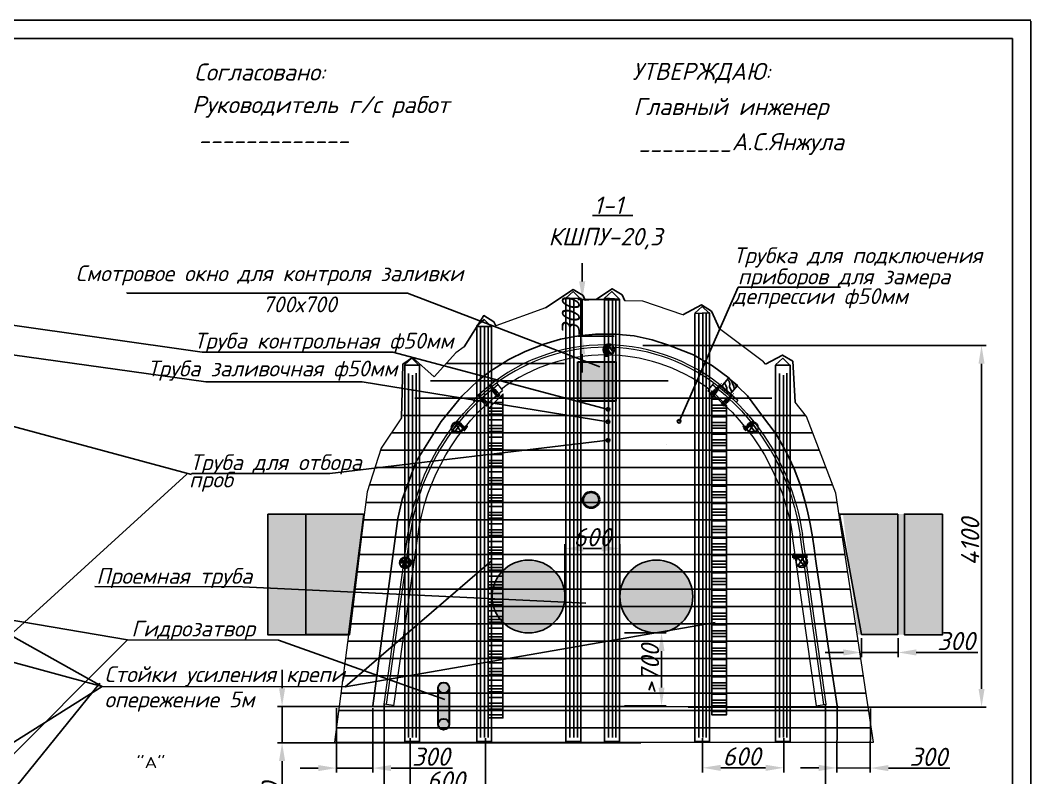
# Model space of a CAD drawing. Header units: millimetres. Extents: x 2479 to 6465, y 644 to 4399.
# Drawn here: x 3514 to 3791.4, y 1681.8 to 1889.7 of the extents above; entities that cross this region are included whole.
import ezdxf
from ezdxf.enums import TextEntityAlignment as Align

# ---------------------------------------------------------------- set-up
doc = ezdxf.new("R2010")
doc.units = ezdxf.units.MM
doc.header["$PDMODE"] = 1
doc.linetypes.add('DASHDOT', pattern=[25.4, 12.7, -6.35, 0, -6.35])
doc.layers.add('Layer1', color=5, linetype='Continuous')
doc.layers.add('надписи', color=7, linetype='Continuous')
doc.layers.add('Основной', color=7, linetype='Continuous', lineweight=9)
doc.styles.add('3', font='complex')
doc.styles.add('3m', font='italict.shx', dxfattribs={"height": 3})
doc.styles.get("Standard").update_dxf_attribs({"font": 'isocpeui.ttf'})
doc.dimstyles.new('ISO-25$0', dxfattribs={"dimtxt": 2.5, "dimasz": 2.5, "dimexe": 1.25, "dimexo": 2, "dimgap": 3, "dimtad": 1, "dimjust": 2, "dimtih": 1, "dimtoh": 1, "dimdec": 3, "dimlfac": 0.1, "dimtxsty": '3m', "dimblk": 'NONE', "dimcen": 2.5, "dimdle": 2, "dimse1": 1, "dimse2": 1, "dimclrd": 256, "dimclrt": 5, "dimadec": 0, "dimazin": 0, "dimtm": 1e-09, "dimtfac": 1, "dimtdec": 3, "dimtmove": 0, "dimatfit": 3, "dimfxl": 0, "dimlwd": 0, "dimlwe": 0, "dimarcsym": 0})

# ---------------------------------------------------------------- blocks, each defined once
blk = doc.blocks.new('*D254')
at = {"color": 0, "linetype": 'Continuous', "lineweight": -2}
for p, q in [((3585.93, 1706.35), (3585.93, 1711.35)), ((3684.39, 1701.35), (3584.68, 1701.35)), ((3585.93, 1701.35), (3585.93, 1691.35)), ((3684.39, 1691.35), (3584.68, 1691.35)), ((3585.93, 1686.35), (3585.93, 1669.48))]:
    blk.add_line(p, q, dxfattribs=at)
at = {"color": 0, "linetype": 'Continuous', "lineweight": 40}
for points in [[(3585.1, 1706.35), (3586.77, 1706.35), (3585.93, 1701.35)], [(3585.1, 1686.35), (3586.77, 1686.35), (3585.93, 1691.35)]]:
    blk.add_solid(points, dxfattribs=at)
at = {"layer": 'Defpoints', "color": 0, "linetype": 'Continuous', "lineweight": 40}
for p in [(3685.01, 1701.35), (3585.93, 1691.35), (3685.01, 1691.35)]:
    blk.add_point(p, dxfattribs=at)
at = {"color": 0, "linetype": 'Continuous', "lineweight": 18, "insert": (3582.81, 1675.42), "char_height": 5, "attachment_point": 5, "rotation": 90}
blk.add_mtext('300', dxfattribs=at)
blk = doc.blocks.new('4566')
at = {"color": 7, "linetype": 'Continuous', "lineweight": 15}
for points in [[(2204.3, 8639.8), (2204.3, 8656.2, 0.418788)], [(2208.3, 8639.8), (2208.3, 8656.2, -0.418788)], [(2202, 8618.5), (2202, 8638, 0.307362)], [(2210.6, 8618.5), (2210.6, 8638, -0.3072)]]:
    blk.add_lwpolyline(points, format="xyb", dxfattribs=at)
at = {"color": 7, "linetype": 'DASHDOT', "lineweight": 15}
blk.add_lwpolyline([(2206.3, 8616), (2206.3, 8662.4, -0.399969)], format="xyb", dxfattribs=at)
at = {"color": 7, "linetype": 'Continuous', "lineweight": 15}
for points in [[(2202.8, 8640.5), (2202, 8638)], [(2202.8, 8636.1), (2202.8, 8632.3)], [(2203.8, 8636.5), (2205, 8636.7)], [(2203.8, 8631.9), (2206.2, 8631.9)], [(2204.4, 8631.9), (2204.4, 8629.3)], [(2204.4, 8629.3), (2206.2, 8629.3)], [(2204.4, 8629.3), (2205, 8628.7)], [(2204.8, 8636.1), (2204.8, 8632.3)], [(2205, 8631.9), (2205, 8628.7)], [(2205, 8628.7), (2206.2, 8628.7)], [(2206.3, 8629.3), (2206.3, 8629.3)], [(2206.3, 8628.7), (2206.3, 8628.7)], [(2208.8, 8631.9), (2206.4, 8631.9)], [(2208.1, 8629.3), (2206.4, 8629.3)], [(2207.6, 8628.7), (2206.4, 8628.7)], [(2208.8, 8636.5), (2207.6, 8636.7)], [(2207.6, 8631.9), (2207.6, 8628.7)], [(2208.1, 8629.3), (2207.6, 8628.7)], [(2207.8, 8636.1), (2207.8, 8632.3)], [(2208.1, 8631.9), (2208.1, 8629.3)], [(2209.7, 8640.5), (2210.6, 8638)], [(2209.7, 8636.1), (2209.7, 8632.3)], [(2206.3, 8618.5), (2202, 8618.5)], [(2206.3, 8618.5), (2210.6, 8618.5)]]:
    blk.add_lwpolyline(points, dxfattribs=at)
for centre, radius, start, end in [((2206.7, 8655), 2.62, 98.149, 153.8203), ((2205.9, 8655), 2.62, 26.1797, 81.851), ((2205.7, 8641.8), 5.29, 224.9447, 275.812), ((2205.7, 8643.9), 4.42, 230.4708, 278.6126), ((2203.8, 8635.1), 1.43, 48.5483, 132.3114), ((2203.8, 8633.3), 1.43, 227.6886, 311.4517), ((2206, 8634), 2.44, 84.4776, 121.676), ((2206, 8634.3), 2.44, 238.324, 275.5224), ((2206.9, 8643.9), 4.42, 261.3874, 309.5292), ((2206.8, 8641.8), 5.29, 264.188, 315.0553), ((2206.5, 8634), 2.44, 58.324, 95.5224), ((2206.5, 8634.3), 2.44, 264.4776, 301.676), ((2208.7, 8635.1), 1.43, 47.6886, 131.4517), ((2208.7, 8633.3), 1.43, 228.5483, 312.3114)]:
    blk.add_arc(centre, radius, start, end, dxfattribs=at)
blk = doc.blocks.new('rasklin')
at = {"color": 22, "linetype": 'Continuous'}
for p, q in [((-1.56, 0.8), (-0.89, 1.2)), ((-0.89, 1.2), (-0.18, 1.44)), ((-0.18, 1.44), (0.36, 2.21)), ((0.36, 2.21), (0.9, 2.6)), ((0.9, 2.6), (1.57, 2.69))]:
    blk.add_line(p, q, dxfattribs=at)
at = {"color": 7, "linetype": 'Continuous'}
blk.add_lwpolyline([(-1.58, 0), (-1.58, 3.19), (1.58, 3.19), (1.58, 0)], close=True, dxfattribs=at)
at = {"color": 22, "linetype": 'Continuous'}
for points in [[(-1.57, 2.74), (-1.44, 2.82), (-1.34, 3.06), (-0.91, 3), (-0.65, 3.19)], [(-1.57, 1.88), (-1.03, 2.33), (-0.22, 2.69), (0.48, 3.18)], [(-1.57, 0), (-1.09, 0.24), (-0.17, 0.33), (0.22, 0.84), (0.86, 1.17), (1.39, 1.36), (1.57, 1.63)], [(0.77, 0), (0.97, 0.16), (1.2, 0.27), (1.32, 0.47), (1.57, 0.58)]]:
    blk.add_lwpolyline(points, dxfattribs=at)
blk = doc.blocks.new('*D251')
at = {"color": 0, "linetype": 'Continuous', "lineweight": -2}
for p, q in [((3684.99, 1800.43), (3779.18, 1800.43)), ((3777.93, 1795.43), (3777.93, 1706.17)), ((3697.42, 1701.17), (3779.18, 1701.17))]:
    blk.add_line(p, q, dxfattribs=at)
at = {"color": 0, "linetype": 'Continuous', "lineweight": 40}
for points in [[(3777.1, 1795.43), (3778.76, 1795.43), (3777.93, 1800.43)], [(3777.1, 1706.17), (3778.76, 1706.17), (3777.93, 1701.17)]]:
    blk.add_solid(points, dxfattribs=at)
at = {"layer": 'Defpoints', "color": 0, "linetype": 'Continuous', "lineweight": 40}
for p in [(3684.37, 1800.43), (3696.79, 1701.17), (3777.93, 1701.17)]:
    blk.add_point(p, dxfattribs=at)
at = {"color": 0, "linetype": 'Continuous', "lineweight": 18, "insert": (3774.81, 1746.54), "char_height": 5, "attachment_point": 5, "rotation": 90}
blk.add_mtext('4100', dxfattribs=at)
blk = doc.blocks.new('*D252')
at = {"color": 0, "linetype": 'Continuous', "lineweight": -2}
for p, q in [((3738.3, 1700.83), (3738.25, 1683.21)), ((3747.42, 1700.81), (3747.37, 1683.19)), ((3733.25, 1684.48), (3728.25, 1684.49)), ((3738.25, 1684.46), (3747.37, 1684.44)), ((3752.37, 1684.42), (3769.25, 1684.37))]:
    blk.add_line(p, q, dxfattribs=at)
at = {"color": 0, "linetype": 'Continuous', "lineweight": 40}
for points in [[(3733.25, 1685.31), (3733.25, 1683.64), (3738.25, 1684.46)], [(3752.38, 1685.26), (3752.37, 1683.59), (3747.37, 1684.44)]]:
    blk.add_solid(points, dxfattribs=at)
at = {"layer": 'Defpoints', "color": 0, "linetype": 'Continuous', "lineweight": 40}
for p in [(3738.3, 1701.46), (3747.42, 1701.43), (3747.37, 1684.44)]:
    blk.add_point(p, dxfattribs=at)
at = {"color": 0, "linetype": 'Continuous', "lineweight": 18, "insert": (3763.32, 1687.52), "char_height": 5, "attachment_point": 5, "rotation": 359.839}
blk.add_mtext('300', dxfattribs=at)
blk = doc.blocks.new('*D253')
at = {"color": 0, "linetype": 'Continuous', "lineweight": -2}
for p, q in [((3600.86, 1700.83), (3600.86, 1683.18)), ((3610.86, 1700.83), (3610.86, 1683.18)), ((3595.86, 1684.43), (3590.86, 1684.43)), ((3600.86, 1684.43), (3610.86, 1684.43)), ((3615.86, 1684.43), (3632.73, 1684.43))]:
    blk.add_line(p, q, dxfattribs=at)
at = {"color": 0, "linetype": 'Continuous', "lineweight": 40}
for points in [[(3595.86, 1685.27), (3595.86, 1683.6), (3600.86, 1684.43)], [(3615.86, 1685.27), (3615.86, 1683.6), (3610.86, 1684.43)]]:
    blk.add_solid(points, dxfattribs=at)
at = {"layer": 'Defpoints', "color": 0, "linetype": 'Continuous', "lineweight": 40}
for p in [(3600.86, 1701.46), (3610.86, 1701.46), (3610.86, 1684.43)]:
    blk.add_point(p, dxfattribs=at)
at = {"color": 0, "linetype": 'Continuous', "lineweight": 18, "insert": (3626.79, 1687.56), "char_height": 5, "attachment_point": 5}
blk.add_mtext('300', dxfattribs=at)
blk = doc.blocks.new('*D255')
at = {"color": 0, "linetype": 'Continuous', "lineweight": -2}
for p, q in [((3668.32, 1818.02), (3668.32, 1823.02)), ((3677.05, 1813.02), (3667.07, 1813.02)), ((3668.32, 1813.02), (3668.32, 1803.02)), ((3677.05, 1803.02), (3667.07, 1803.02)), ((3668.32, 1798.02), (3668.32, 1793.02))]:
    blk.add_line(p, q, dxfattribs=at)
at = {"color": 0, "linetype": 'Continuous', "lineweight": 40}
for points in [[(3667.48, 1818.02), (3669.15, 1818.02), (3668.32, 1813.02)], [(3667.48, 1798.02), (3669.15, 1798.02), (3668.32, 1803.02)]]:
    blk.add_solid(points, dxfattribs=at)
at = {"layer": 'Defpoints', "color": 0, "linetype": 'Continuous', "lineweight": 40}
for p in [(3677.68, 1813.02), (3668.32, 1803.02), (3677.68, 1803.02)]:
    blk.add_point(p, dxfattribs=at)
at = {"color": 0, "linetype": 'Continuous', "lineweight": 18, "insert": (3665.19, 1808.02), "char_height": 5, "attachment_point": 5, "rotation": 90}
blk.add_mtext('300', dxfattribs=at)
blk = doc.blocks.new('*D256')
at = {"color": 0, "linetype": 'Continuous', "lineweight": -2}
for p, q in [((3745.01, 1720.11), (3745.01, 1714.91)), ((3755.01, 1720.11), (3755.01, 1714.91)), ((3740.01, 1716.16), (3735.01, 1716.16)), ((3745.01, 1716.16), (3755.01, 1716.16)), ((3760.01, 1716.16), (3776.88, 1716.16))]:
    blk.add_line(p, q, dxfattribs=at)
at = {"color": 0, "linetype": 'Continuous', "lineweight": 40}
for points in [[(3740.01, 1717), (3740.01, 1715.33), (3745.01, 1716.16)], [(3760.01, 1717), (3760.01, 1715.33), (3755.01, 1716.16)]]:
    blk.add_solid(points, dxfattribs=at)
at = {"layer": 'Defpoints', "color": 0, "linetype": 'Continuous', "lineweight": 40}
for p in [(3745.01, 1720.73), (3755.01, 1720.73), (3755.01, 1716.16)]:
    blk.add_point(p, dxfattribs=at)
at = {"color": 0, "linetype": 'Continuous', "lineweight": 18, "insert": (3770.95, 1719.29), "char_height": 5, "attachment_point": 5}
blk.add_mtext('300', dxfattribs=at)
blk = doc.blocks.new('*D264')
at = {"color": 0, "linetype": 'Continuous', "lineweight": -2}
for p, q in [((3679.95, 1721.53), (3691.34, 1721.53)), ((3690.09, 1706.53), (3690.09, 1716.53)), ((3679.95, 1701.53), (3691.34, 1701.53))]:
    blk.add_line(p, q, dxfattribs=at)
at = {"color": 0, "linetype": 'Continuous', "lineweight": 40}
for points in [[(3689.26, 1716.53), (3690.92, 1716.53), (3690.09, 1721.53)], [(3689.26, 1706.53), (3690.92, 1706.53), (3690.09, 1701.53)]]:
    blk.add_solid(points, dxfattribs=at)
at = {"layer": 'Defpoints', "color": 0, "linetype": 'Continuous', "lineweight": 40}
for p in [(3679.32, 1721.53), (3690.09, 1721.53), (3679.32, 1701.53)]:
    blk.add_point(p, dxfattribs=at)
at = {"color": 0, "linetype": 'Continuous', "lineweight": 18, "insert": (3686.93, 1711.53), "char_height": 5, "attachment_point": 5, "rotation": 90}
blk.add_mtext('>700', dxfattribs=at)
blk = doc.blocks.new('*D268')
at = {"color": 0, "linetype": 'Continuous', "lineweight": -2}
for p, q in [((3613.92, 1702.13), (3613.92, 1669.78)), ((3735.14, 1702), (3735.14, 1669.78)), ((3618.92, 1671.03), (3730.14, 1671.03))]:
    blk.add_line(p, q, dxfattribs=at)
at = {"color": 0, "linetype": 'Continuous', "lineweight": 40}
for points in [[(3618.92, 1671.87), (3618.92, 1670.2), (3613.92, 1671.03)], [(3730.14, 1671.87), (3730.14, 1670.2), (3735.14, 1671.03)]]:
    blk.add_solid(points, dxfattribs=at)
at = {"layer": 'Defpoints', "color": 0, "linetype": 'Continuous', "lineweight": 40}
for p in [(3613.92, 1702.76), (3735.14, 1702.62), (3735.14, 1671.03)]:
    blk.add_point(p, dxfattribs=at)
at = {"color": 0, "linetype": 'Continuous', "lineweight": 18, "insert": (3679.57, 1674.16), "char_height": 5, "attachment_point": 5}
blk.add_mtext('5500', dxfattribs=at)
blk = doc.blocks.new('*D271')
at = {"color": 0, "linetype": 'Continuous', "lineweight": -2}
for p, q in [((3663.58, 1731.4), (3663.58, 1745.93)), ((3678.61, 1731.4), (3678.61, 1745.93)), ((3668.58, 1744.68), (3673.61, 1744.68))]:
    blk.add_line(p, q, dxfattribs=at)
at = {"color": 0, "linetype": 'Continuous', "lineweight": 40}
for points in [[(3668.58, 1745.51), (3668.58, 1743.85), (3663.58, 1744.68)], [(3673.61, 1745.51), (3673.61, 1743.85), (3678.61, 1744.68)]]:
    blk.add_solid(points, dxfattribs=at)
at = {"layer": 'Defpoints', "color": 0, "linetype": 'Continuous', "lineweight": 40}
for p in [(3678.61, 1744.68), (3663.58, 1730.78), (3678.61, 1730.78)]:
    blk.add_point(p, dxfattribs=at)
at = {"color": 0, "linetype": 'Continuous', "lineweight": 18, "insert": (3671.1, 1747.8), "char_height": 5, "attachment_point": 5}
blk.add_mtext('600', dxfattribs=at)
blk = doc.blocks.new('*D307')
at = {"color": 0, "linetype": 'Continuous', "lineweight": -2}
for p, q in [((3701.34, 1692.61), (3701.34, 1683.25)), ((3723.66, 1692.61), (3723.66, 1683.25)), ((3706.34, 1684.5), (3718.66, 1684.5))]:
    blk.add_line(p, q, dxfattribs=at)
at = {"color": 0, "linetype": 'Continuous', "lineweight": 40}
for points in [[(3706.34, 1685.33), (3706.34, 1683.66), (3701.34, 1684.5)], [(3718.66, 1685.33), (3718.66, 1683.66), (3723.66, 1684.5)]]:
    blk.add_solid(points, dxfattribs=at)
at = {"layer": 'Defpoints', "color": 0, "linetype": 'Continuous', "lineweight": 40}
for p in [(3701.34, 1693.23), (3723.66, 1693.23), (3723.66, 1684.5)]:
    blk.add_point(p, dxfattribs=at)
at = {"color": 0, "linetype": 'Continuous', "lineweight": 18, "insert": (3712.06, 1687.62), "char_height": 5, "attachment_point": 5}
blk.add_mtext('600', dxfattribs=at)
blk = doc.blocks.new('*D308')
at = {"color": 0, "linetype": 'Continuous', "lineweight": -2}
for p, q in [((3621.1, 1692.61), (3621.1, 1676.67)), ((3641.76, 1692.61), (3641.76, 1676.67)), ((3626.1, 1677.92), (3636.76, 1677.92))]:
    blk.add_line(p, q, dxfattribs=at)
at = {"color": 0, "linetype": 'Continuous', "lineweight": 40}
for points in [[(3626.1, 1678.75), (3626.1, 1677.08), (3621.1, 1677.92)], [(3636.76, 1678.75), (3636.76, 1677.08), (3641.76, 1677.92)]]:
    blk.add_solid(points, dxfattribs=at)
at = {"layer": 'Defpoints', "color": 0, "linetype": 'Continuous', "lineweight": 40}
for p in [(3621.1, 1693.23), (3641.76, 1693.23), (3641.76, 1677.92)]:
    blk.add_point(p, dxfattribs=at)
at = {"color": 0, "linetype": 'Continuous', "lineweight": 18, "insert": (3630.86, 1681.04), "char_height": 5, "attachment_point": 5}
blk.add_mtext('600', dxfattribs=at)

msp = doc.modelspace()

# ---------------------------------------------------------------- hatches: boundary and pattern name
msp.add_hatch(color=7).paths.add_polyline_path([(3667.14252, 1795.97922), (3677.58371, 1795.97922), (3677.58371, 1785.13915), (3667.14252, 1785.13915)])
h = msp.add_hatch()
h.set_pattern_fill('CLAY', color=12, style=0)
h.set_pattern_definition([(0, (-246.642, 490.948), (0, 4.7625), []), (0, (-246.642, 491.7416), (0, 4.7625), []), (0, (-246.642, 492.5353), (0, 4.7625), []), (0, (-246.642, 494.123), (0, 4.7625), [4.7625, -3.175])])
h.paths.add_polyline_path([(3646.55977, 1787.08227), (3642.54003, 1783.06646), (3642.49946, 1698.17853), (3646.55975, 1698.17853)])
h = msp.add_hatch()
h.set_pattern_fill('CLAY', color=12, style=0)
h.set_pattern_definition([(180, (7597.0787, 491.8267), (0, 4.7625), []), (180, (7597.0787, 492.6205), (0, 4.7625), []), (180, (7597.0787, 493.414), (0, 4.7625), []), (180, (7597.0787, 495.0017), (0, 4.7625), [4.7625, -3.175])])
h.paths.add_polyline_path([(3703.87687, 1699.05742), (3707.93716, 1699.05742), (3707.89659, 1783.94535), (3703.87685, 1787.96116)])
at = {"lineweight": 40}
h = msp.add_hatch(color=253, dxfattribs=at)
edge = h.paths.add_edge_path()
edge.add_arc((3670.75381, 1758.03025), 2.19506, 0, 360)
h = msp.add_hatch(color=5)
edge = h.paths.add_edge_path()
edge.add_arc((3653.57842, 1731.51478), 10, 0, 360)
h = msp.add_hatch(color=5)
edge = h.paths.add_edge_path()
edge.add_arc((3688.66519, 1731.51478), 10, 0, 360)
at = {"layer": 'Layer1'}
h = msp.add_hatch(color=7, dxfattribs=at)
h.paths.add_polyline_path([(3631.7833, 1706.45743, -1), (3628.7833, 1706.45743), (3628.7833, 1701.35339), (3631.7833, 1701.35339)])
h.paths.add_polyline_path([(3631.7833, 1706.45743, 1), (3628.7833, 1706.45743, 1)])
h.paths.add_polyline_path([(3631.7833, 1701.35339), (3628.7833, 1701.35339), (3628.7833, 1696.45738, -1), (3631.7833, 1696.45738)])
h.paths.add_polyline_path([(3628.7833, 1696.45738, 1), (3631.7833, 1696.45738, 1)])
at = {"layer": 'надписи'}
h = msp.add_hatch(dxfattribs=at)
h.set_pattern_fill('ANSI31', color=12, scale=1.5, angle=135, style=0)
edge = h.paths.add_edge_path()
edge.add_line((3635.87726, 1800.09339), (3633.59851, 1798.36633))
edge.add_line((3633.59851, 1798.36633), (3621.97621, 1785.48564))
edge.add_line((3621.97621, 1785.48564), (3613.17129, 1772.24881))
edge.add_line((3613.17129, 1772.24881), (3609.31823, 1760.24751))
edge.add_line((3609.31823, 1760.24751), (3600.35009, 1691.50996))
edge.add_line((3600.35009, 1691.50996), (3748.28632, 1691.50996))
edge.add_line((3748.28632, 1691.50996), (3737.9644, 1759.85427))
edge.add_line((3737.9644, 1759.85427), (3729.91627, 1780.88476))
edge.add_line((3729.91627, 1780.88476), (3726.78646, 1784.86104))
for points in [[(3581.99575, 1754.15178), (3608.48958, 1754.15178), (3604.39804, 1721.04659), (3581.99575, 1721.04659)], [(3766.37075, 1754.15178), (3739.87692, 1754.15178), (3743.96846, 1721.04659), (3766.37075, 1721.04659)], [(3767.22014, 1754.15178), (3756.77929, 1754.15178), (3756.77929, 1721.04659), (3767.22014, 1721.04659)]]:
    msp.add_hatch(color=256, dxfattribs=at).paths.add_polyline_path(points)

# ---------------------------------------------------------------- linework, layer by layer
at = {"color": 7}
for p, q in [((3211.64843, 1889.69974), (3791.44567, 1889.69974)), ((3791.44567, 1889.44515), (3791.44567, 1501.50833)), ((3231.64843, 1884.69974), (3786.44567, 1884.69974)), ((3786.44567, 1884.67941), (3786.44567, 1507.19857))]:
    msp.add_line(p, q, dxfattribs=at)
at = {"color": 112, "lineweight": 50}
for p, q in [((3674.88115, 1800.69166), (3674.88115, 1797.49831)), ((3633.97967, 1779.4576), (3636.09616, 1777.59526)), ((3715.3464, 1779.4576), (3713.22991, 1777.59526)), ((3713.22991, 1777.59526), (3712.80124, 1777.22049)), ((3730.11436, 1742.52893), (3725.99112, 1742.52893)), ((3618.06848, 1741.04514), (3621.76032, 1741.04514))]:
    msp.add_line(p, q, dxfattribs=at)
for p, q in [((3536.52089, 1706.86389), (3316.21569, 1766.32005)), ((3536.52089, 1706.86389), (3449.24457, 1755.56197)), ((3603.2635, 1706.70303), (3643.45424, 1741.33604)), ((3603.2635, 1706.70303), (3704.79185, 1724.39455)), ((3535.89853, 1707.70389), (3445.61206, 1596.33961)), ((3448.17024, 1651.03877), (3536.52089, 1706.86389)), ((3536.52089, 1706.86389), (3603.2635, 1706.70303))]:
    msp.add_line(p, q)
at = {"lineweight": 13}
msp.add_line((3610.73659, 1701.35339), (3738.8191, 1701.35339), dxfattribs=at)
at = {"lineweight": 18}
for points in [[(3678.51943, 1812.75123), (3674.45914, 1812.85423)], [(3695.91619, 1808.79084), (3684.9718, 1812.58756), (3680.00684, 1812.7135)], [(3658.27753, 1810.73027), (3644.57608, 1805.84408)], [(3718.60902, 1795.2501), (3718.08646, 1795.91398), (3706.01522, 1804.98197)], [(3635.87726, 1800.09339), (3633.59851, 1798.36633), (3627.67937, 1791.80631)], [(3618.68507, 1780.53792), (3613.17129, 1772.24881), (3609.31823, 1760.24751), (3600.35009, 1691.50996), (3748.28632, 1691.50996), (3737.9644, 1759.85427), (3729.91627, 1780.88476), (3726.78646, 1784.86104)]]:
    msp.add_lwpolyline(points, dxfattribs=at)
for points in [[(3639.53986, 1790.74201), (3639.77512, 1790.84416), (3642.98457, 1793.25611), (3648.14305, 1796.54982), (3652.64738, 1798.81386), (3657.74048, 1800.80497), (3662.317, 1802.11154), (3667.34084, 1803.07425), (3671.99922, 1803.52874), (3677.23142, 1803.52874), (3682.55272, 1803.0442), (3687.51499, 1801.98471), (3692.0108, 1800.52259), (3698.88375, 1797.87113), (3704.1176, 1794.80045), (3708.63116, 1791.4419), (3713.72477, 1786.5934), (3717.56254, 1781.4142), (3721.54851, 1776.06669), (3724.38258, 1771.0099), (3726.52083, 1766.53059), (3728.23059, 1762.03415), (3729.458, 1757.81896), (3730.18656, 1754.95009), (3730.91398, 1751.4668), (3731.52349, 1747.85849), (3731.96082, 1744.8046), (3732.37315, 1741.90376), (3733.09193, 1736.85279), (3733.61404, 1733.23592), (3734.75507, 1725.52712), (3736.32993, 1714.76879), (3738.26097, 1701.53281)], [(3610.81464, 1701.53281), (3617.6831, 1752.91144), (3618.89836, 1758.14157), (3622.70783, 1768.58312), (3629.6372, 1779.5212), (3635.24605, 1786.47849), (3639.8234, 1790.92343)]]:
    msp.add_lwpolyline(points)
at = {"linetype": 'Continuous'}
for points in [[(3675.38042, 1800.67885), (3676.91556, 1798.35975), (3674.5431, 1798.08095), (3676.15433, 1800.75488), (3674.50504, 1800.3747), (3676.35732, 1797.96689)], [(3634.13279, 1779.27727), (3632.59765, 1776.95817), (3634.97011, 1776.67937), (3633.35888, 1779.3533), (3635.00817, 1778.97312), (3633.15589, 1776.56531)], [(3714.87277, 1779.27727), (3716.40791, 1776.95817), (3714.03545, 1776.67937), (3715.64669, 1779.3533), (3713.99739, 1778.97312), (3715.84967, 1776.56531)], [(3619.55165, 1742.16699), (3621.08679, 1739.84789), (3618.71433, 1739.56909), (3620.32556, 1742.24302), (3618.67627, 1741.86284), (3620.52855, 1739.45503)], [(3728.38324, 1742.43259), (3729.91838, 1740.11349), (3727.54592, 1739.83469), (3729.15716, 1742.50862), (3727.50786, 1742.12844), (3729.36014, 1739.72063)]]:
    msp.add_lwpolyline(points, dxfattribs=at)
at = {"color": 112, "lineweight": 50}
for points in [[(3674.39609, 1797.72643), (3675.48355, 1797.72643), (3675.56822, 1797.7935)], [(3635.70629, 1777.12235), (3636.59032, 1778.15837), (3636.59032, 1778.39514)], [(3713.61978, 1777.12235), (3712.73575, 1778.15837), (3712.73575, 1778.39514)], [(3726.79905, 1741.78445), (3726.58751, 1743.00893), (3726.63886, 1743.11108)], [(3621.38379, 1740.30066), (3621.59533, 1741.52515), (3621.54399, 1741.6273)]]:
    msp.add_lwpolyline(points, dxfattribs=at)
at = {"lineweight": 30}
msp.add_lwpolyline([(3667.14252, 1795.97922), (3677.58371, 1795.97922), (3677.58371, 1785.13915), (3667.14252, 1785.13915)], close=True, dxfattribs=at)
at = {"linetype": 'Continuous'}
for centre in [(3675.57718, 1799.29275), (3633.93603, 1777.89117), (3715.06954, 1777.89117), (3619.74841, 1740.78089), (3728.58001, 1741.04649)]:
    msp.add_circle(centre, 1.55653, dxfattribs=at)
for centre, radius in [((3675.42545, 1782.902), 0.5), ((3675.42545, 1779.46859), 0.5), ((3694.9069, 1779.60483), 0.5), ((3675.42545, 1774.39243), 0.5), ((3653.57842, 1731.51478), 10), ((3688.66519, 1731.51478), 10)]:
    msp.add_circle(centre, radius)
at = {"color": 252, "lineweight": 40}
msp.add_circle((3670.75381, 1758.03025), 2.19506, dxfattribs=at)
at = {"layer": 'Layer1', "lineweight": 30}
for points in [[(3628.7833, 1696.45738), (3628.7833, 1706.45743)], [(3631.7833, 1706.45743), (3631.7833, 1696.45738)]]:
    msp.add_lwpolyline(points, dxfattribs=at)
for centre in [(3630.2833, 1706.45743), (3630.2833, 1696.45738)]:
    msp.add_circle(centre, 1.5, dxfattribs=at)
at = {"layer": 'надписи', "color": 0}
msp.add_lwpolyline([(3671.17699, 1836.07216), (3682.22885, 1836.07216)], dxfattribs=at)
at = {"layer": 'надписи'}
for points in [[(3564.03915, 1798.56462), (3372.36867, 1825.8892)], [(3564.99991, 1790.46954), (3386.05729, 1815.3965)], [(3543.30098, 1814.81222), (3543.30098, 1814.81222), (3620.36902, 1814.81222), (3673.17634, 1794.57675)], [(3658.27753, 1810.73027), (3665.78885, 1815.78244), (3668.5592, 1814.09792), (3669.17014, 1812.75038)], [(3672.24609, 1813.09364), (3676.5235, 1815.97066), (3679.29385, 1814.28614), (3680.00684, 1812.7135)], [(3739.23633, 1816.39047), (3711.13288, 1816.39047), (3694.90615, 1779.55068)], [(3669.11932, 1812.86247), (3672.24609, 1813.09364)], [(3695.91619, 1808.79084), (3701.02925, 1811.55344), (3703.7996, 1809.86892), (3706.01522, 1804.98197)], [(3635.87726, 1800.09339), (3641.30634, 1808.63009), (3644.07669, 1806.94557), (3644.57608, 1805.84408)], [(3561.08918, 1765.03095), (3406.92594, 1806.54495)], [(3564.03915, 1798.56462), (3564.03915, 1798.56462), (3616.32642, 1798.56462), (3675.4392, 1782.87104)], [(3718.60902, 1795.2501), (3723.31611, 1797.79335), (3726.08646, 1796.10883), (3726.78646, 1784.86104)], [(3618.68507, 1780.53792), (3619.10097, 1795.32718), (3621.68867, 1797.16807), (3627.67937, 1791.80631)], [(3675.37942, 1779.42082), (3607.9329, 1790.46954), (3564.99991, 1790.46954), (3564.99991, 1790.46954)], [(3561.1302, 1765.25761), (3561.1302, 1765.25761), (3599.0793, 1765.25761), (3675.42545, 1774.39243)], [(3691.5536, 1773.12846), (3691.5536, 1773.12846)], [(3559.79661, 1765.1409), (3405.25443, 1624.27614)], [(3543.49165, 1719.66121), (3405.86517, 1743.07014)], [(3543.49165, 1719.66121), (3401.6158, 1577.48903)], [(3543.49165, 1719.66121), (3543.49165, 1719.66121), (3584.92857, 1719.50428), (3630.56584, 1703.21583)]]:
    msp.add_lwpolyline(points, dxfattribs=at)
at = {"layer": 'надписи', "color": 12}
for points in [[(3663.81123, 1813.37168), (3665.85169, 1815.19912), (3667.68378, 1813.41234)], [(3674.45914, 1813.44343), (3676.4555, 1815.19912), (3678.51943, 1813.13585)], [(3664.92052, 1813.36687), (3664.92052, 1692.82609)], [(3666.03236, 1813.39077), (3666.03236, 1692.82609)], [(3675.52434, 1812.82721), (3675.52434, 1692.82609)], [(3676.63618, 1812.799), (3676.63618, 1692.82609)], [(3677.58124, 1812.77503), (3677.58124, 1692.82609)], [(3699.18565, 1809.30417), (3701.22611, 1811.13161), (3703.0582, 1809.34483)], [(3700.29495, 1809.25142), (3700.29495, 1692.82609)], [(3701.40678, 1809.28511), (3701.40678, 1692.82609)], [(3702.35185, 1809.31374), (3702.35185, 1692.82609)], [(3639.3156, 1805.69426), (3641.35606, 1807.52171), (3643.18816, 1805.73492)], [(3640.4249, 1805.61754), (3640.4249, 1692.82609)], [(3641.53674, 1805.63105), (3641.53674, 1692.82609)], [(3642.4818, 1805.64254), (3642.4818, 1692.82609)], [(3619.54727, 1795.0679), (3621.58773, 1796.89534), (3623.41983, 1795.10855)], [(3721.33693, 1795.0679), (3723.37739, 1796.89534), (3725.20948, 1795.10855)], [(3620.65657, 1792.72959), (3620.65657, 1692.82609)], [(3621.76841, 1792.25369), (3621.76841, 1692.82609)], [(3622.71347, 1792.84856), (3622.71347, 1692.82609)], [(3666.97742, 1792.84856), (3666.97742, 1692.82609)], [(3722.44623, 1792.72959), (3722.44623, 1692.82609)], [(3723.55806, 1792.25369), (3723.55806, 1692.82609)], [(3724.50313, 1792.84856), (3724.50313, 1692.82609)]]:
    msp.add_lwpolyline(points, dxfattribs=at)
for points in [[(3663.85533, 1813.34398), (3667.91562, 1813.43125), (3667.91562, 1691.70127), (3663.85533, 1691.70127)], [(3674.45914, 1813.44343), (3678.51943, 1813.13585), (3678.51943, 1691.70127), (3674.45914, 1691.70127)], [(3699.22975, 1809.21915), (3703.29004, 1809.34217), (3703.29004, 1691.70127), (3699.22975, 1691.70127)], [(3639.35971, 1805.60459), (3643.42, 1805.65394), (3643.42, 1691.70127), (3639.35971, 1691.70127)], [(3619.59137, 1795.05499), (3623.65166, 1795.00607), (3623.65166, 1691.70127), (3619.59137, 1691.70127)], [(3721.38103, 1795.05499), (3725.44132, 1795.00607), (3725.44132, 1691.70127), (3721.38103, 1691.70127)], [(3642.54003, 1783.06646), (3646.55977, 1787.08227), (3646.55975, 1698.17853), (3642.49946, 1698.17853)], [(3707.89659, 1783.94535), (3703.87685, 1787.96116), (3703.87687, 1699.05742), (3707.93716, 1699.05742)]]:
    msp.add_lwpolyline(points, close=True, dxfattribs=at)
at = {"layer": 'надписи'}
for points in [[(3581.99575, 1754.15178), (3608.48958, 1754.15178), (3604.39804, 1721.04659), (3581.99575, 1721.04659)], [(3608.38949, 1754.09411), (3592.42672, 1754.09411), (3592.42672, 1721.06744), (3604.16553, 1721.06744), (3608.38949, 1754.09411)], [(3738.96772, 1754.09411), (3754.9305, 1754.09411), (3754.9305, 1721.06744), (3744.97714, 1721.06744), (3738.96772, 1754.09411)], [(3767.22014, 1754.15178), (3756.77929, 1754.15178), (3756.77929, 1721.04659), (3767.22014, 1721.04659)]]:
    msp.add_lwpolyline(points, close=True, dxfattribs=at)
at = {"layer": 'надписи', "elevation": 2}
msp.add_lwpolyline([(3534.57064, 1734.29167), (3534.57064, 1734.29167), (3575.08225, 1734.22158), (3669.32233, 1729.6739)], dxfattribs=at)
at = {"layer": 'Основной'}
for p, q in [((3644.80777, 1790.20749), (3646.47517, 1788.03324)), ((3704.42721, 1790.20749), (3702.75981, 1788.03324)), ((3638.34388, 1785.30541), (3638.70374, 1784.87722)), ((3710.98589, 1785.41818), (3710.53125, 1784.87722)), ((3613.92418, 1701.98678), (3620.46108, 1748.49921)), ((3614.55795, 1701.8977), (3621.09485, 1748.41014)), ((3616.62731, 1701.53281), (3623.17441, 1748.11787)), ((3732.59234, 1701.53281), (3726.04523, 1748.11787)), ((3734.67036, 1701.83601), (3728.1248, 1748.41014)), ((3735.30393, 1701.92651), (3728.75857, 1748.49921)), ((3616.57279, 1701.61454), (3613.85946, 1701.99587)), ((3732.55732, 1701.53415), (3735.35602, 1701.93395))]:
    msp.add_line(p, q, dxfattribs=at)
at = {"layer": 'Основной', "extrusion": (0, 0, -1)}
msp.add_line((3707.97453, 1788.05099), (3710.98589, 1785.41818), dxfattribs=at)
at = {"layer": 'Основной'}
for radius, start, end in [(50.69057, 48.837, 135.6790869), (50.05057, 53.5172033, 126.4827967), (47.95057, 53.5610558, 126.4389442)]:
    msp.add_arc((3674.60982, 1749.8891), radius, start, end, dxfattribs=at)
at = {"layer": 'Основной', "extrusion": (0, 0, -1)}
for centre, radius, start, end in [((-3683.58076, 1739.62831), 63.74, 8, 52.516), ((-3683.58076, 1739.62831), 63.1, 8, 52.516), ((-3665.63888, 1739.62831), 63.1, 127.484, 172), ((-3665.63888, 1739.62831), 63.74, 127.484, 172), ((-3683.58076, 1739.62831), 61, 8, 52.516), ((-3665.63888, 1739.62831), 61, 127.484, 172)]:
    msp.add_arc(centre, radius, start, end, dxfattribs=at)

# ---------------------------------------------------------------- block references
at = {"lineweight": 50, "yscale": 0.09999999999854481, "zscale": 0.1}
for p, xscale, rotation in [((3997.23891, 969.48554), 0.09999999999924994, 37.65990431944638), ((3351.99608, 969.48554), -0.09999999999924994, 322.3400956805536), ((4057.66224, 997.26263), 0.09999999999888083, 42.18749879434411)]:
    msp.add_blockref('4566', p, dxfattribs=dict(at, xscale=xscale, rotation=rotation))
at = {"color": 5, "linetype": 'Continuous', "lineweight": 50, "xscale": -1.0024956613979, "yscale": 1.002495661392459, "zscale": 1.002495661402612, "rotation": 320.1557277295255}
msp.add_blockref('rasklin', (3707.64806, 1788.02466), dxfattribs=at)
at = {"xscale": -0.09999999999888083, "yscale": 0.09999999999854481, "zscale": 0.1, "rotation": 317.8125012056559}
msp.add_blockref('4566', (3291.57275, 997.26263), dxfattribs=at)

# ---------------------------------------------------------------- texts
at = {"color": 7}
for s, p in [('1-1', (3671.46434, 1836.52238)), ('КШПУ-20,3', (3659.04218, 1827.88722))]:
    msp.add_text(s, height=4.8, dxfattribs=at).set_placement(p)
at = {"color": 7, "linetype": 'Continuous', "style": '3', "width": 1.256486}
msp.add_text('"А"', height=3, dxfattribs=at).set_placement((3545.98351, 1684.44746), (3553.88142, 1684.44746), align=Align.FIT)
at = {"layer": 'надписи'}
for s, height, p in [('УТВЕРЖДАЮ:', 4.670252, (3682.08513, 1873.31512)), ('Согласовано:', 4.6702519, (3561.81266, 1873.14183)), ('Руководитель г/с работ', 4.6702519, (3561.24303, 1864.19759)), ('Главный инженер ', 4.6702519, (3682.3611, 1863.66326)), ('________А.С.Янжула', 4.6702519, (3683.9497, 1854.01141)), ('_____________', 4.6702519, (3563.39771, 1856.41384))]:
    msp.add_text(s, height=height, dxfattribs=at).set_placement(p)
at = {"layer": 'надписи', "color": 5}
for s, height, p in [('Трубка для подключения ', 4.3407152, (3709.76845, 1822.99757)), ('Смотровое окно для контроля заливки ', 4.3407152, (3529.26245, 1818.06677)), ('приборов для замера ', 4.3407152, (3711.02277, 1817.20378)), ('депрессии ф50мм ', 4.3407152, (3709.66694, 1811.80348)), ('700х700', 4.340715, (3580.4949, 1809.5337)), ('Труба контрольная ф50мм', 4.3407152, (3561.7454, 1799.55355)), ('Труба заливочная ф50мм', 4.3407152, (3548.99138, 1791.9301)), ('Труба для отбора', 4.3407152, (3560.62849, 1766.19994)), ('проб', 4.340715, (3560.40264, 1761.46222)), ('Проемная труба', 4.3407152, (3534.93276, 1735.00108)), ('Гидрозатвор', 4.3407152, (3544.56083, 1720.54773)), ('Стойки усиления крепи', 4.3407152, (3537.18683, 1708.03985)), ('опережение 5м', 4.3407152, (3537.18683, 1701.09047))]:
    msp.add_text(s, height=height, dxfattribs=at).set_placement(p)

# ---------------------------------------------------------------- dimensions: what is measured, and where the dimension line sits
at = {"color": 172, "linetype": 'Continuous', "lineweight": 18}
for base, p1, p2, angle, text, picture, middle, dimtype in [((3668.31705, 1803.02258), (3677.67572, 1813.02258), (3677.67572, 1803.02258), 90, '300', '*D255', (3668.31705, 1808.02258), 160), ((3777.93041, 1701.17012), (3684.36941, 1800.43216), (3696.7934, 1701.17012), 90, '4100', '*D251', (3777.93041, 1746.5408), 160), ((3585.93428, 1691.35337), (3685.01059, 1701.35337), (3685.01059, 1691.35337), 90, '300', '*D254', (3585.93428, 1675.41777), 160), ((3641.76145, 1677.91514), (3621.10098, 1693.23425), (3641.76145, 1693.23425), 0, '600', '*D308', (3630.8552, 1677.91514), 161), ((3723.65714, 1684.49725), (3701.34209, 1693.23425), (3723.65714, 1693.23425), 0, '600', '*D307', (3712.0557, 1684.49725), 161)]:
    dim = msp.add_linear_dim(base=base, p1=p1, p2=p2, angle=angle, text=text, dimstyle='ISO-25$0', override={"dimtxt": 5, "dimasz": 5, "dimexo": 0.625, "dimgap": 0.625, "dimjust": 0, "dimtih": 0, "dimtoh": 0, "dimdec": 2, "dimlfac": 50, "dimpost": '', "dimtxsty": 'Standard', "dimdle": 0, "dimse1": 0, "dimse2": 0, "dimclrd": 0, "dimclrt": 0, "dimtm": 0, "dimtdec": 2, "dimlwd": 65534, "dimlwe": 65534}, dxfattribs=at)
    dim.commit()
    dim.dimension.update_dxf_attribs({"geometry": picture, "text_midpoint": middle, "dimtype": dimtype})
for p1, p2, distance, text, picture, middle in [((3663.58495, 1730.77734), (3678.61484, 1730.77734), 13.90227, '600', '*D271', (3671.0999, 1747.80461)), ((3679.32287, 1701.52814), (3679.32287, 1721.52814), -10.76664, '>700', '*D264', (3686.93231, 1711.52814)), ((3600.8591, 1701.45666), (3610.8591, 1701.45666), -17.0231, '300', '*D253', (3626.7947, 1687.55856)), ((3738.29928, 1701.45666), (3747.42229, 1701.43102), -16.99493, '300', '*D252', (3763.31886, 1687.51637))]:
    dim = msp.add_aligned_dim(p1=p1, p2=p2, distance=distance, text=text, dimstyle='ISO-25$0', override={"dimtxt": 5, "dimasz": 5, "dimexo": 0.625, "dimgap": 0.625, "dimjust": 0, "dimtih": 0, "dimtoh": 0, "dimdec": 2, "dimlfac": 50, "dimpost": '', "dimtxsty": 'Standard', "dimdle": 0, "dimse1": 0, "dimse2": 0, "dimclrd": 0, "dimclrt": 0, "dimtm": 0, "dimtdec": 2, "dimlwd": 65534, "dimlwe": 65534}, dxfattribs=at)
    dim.commit()
    dim.dimension.update_dxf_attribs({"geometry": picture, "text_midpoint": middle})
dim = msp.add_linear_dim(base=(3755.01361, 1716.16364), p1=(3745.01361, 1720.73002), p2=(3755.01361, 1720.73002), text='300', dimstyle='ISO-25$0', override={"dimtxt": 5, "dimasz": 5, "dimexo": 0.625, "dimgap": 0.625, "dimjust": 0, "dimtih": 0, "dimtoh": 0, "dimdec": 2, "dimlfac": 50, "dimpost": '', "dimtxsty": 'Standard', "dimdle": 0, "dimse1": 0, "dimse2": 0, "dimclrd": 0, "dimclrt": 0, "dimtm": 0, "dimtdec": 2, "dimlwd": 65534, "dimlwe": 65534}, dxfattribs=at)
dim.commit()
dim.dimension.update_dxf_attribs({"geometry": '*D256', "text_midpoint": (3770.94921, 1719.28864)})
dim = msp.add_linear_dim(base=(3735.14061, 1671.03328), p1=(3613.91683, 1702.75784), p2=(3735.14061, 1702.62067), text='5500', dimstyle='ISO-25$0', override={"dimtxt": 5, "dimasz": 5, "dimexo": 0.625, "dimgap": 0.625, "dimjust": 0, "dimtih": 0, "dimtoh": 0, "dimdec": 2, "dimlfac": 50, "dimpost": '', "dimtxsty": 'Standard', "dimdle": 0, "dimse1": 0, "dimse2": 0, "dimclrd": 0, "dimclrt": 0, "dimtm": 0, "dimtdec": 2, "dimlwd": 65534, "dimlwe": 65534}, dxfattribs=at)
dim.commit()
dim.dimension.update_dxf_attribs({"geometry": '*D268', "text_midpoint": (3679.57117, 1671.03328), "dimtype": 160})

doc.saveas('drawing.dxf')
